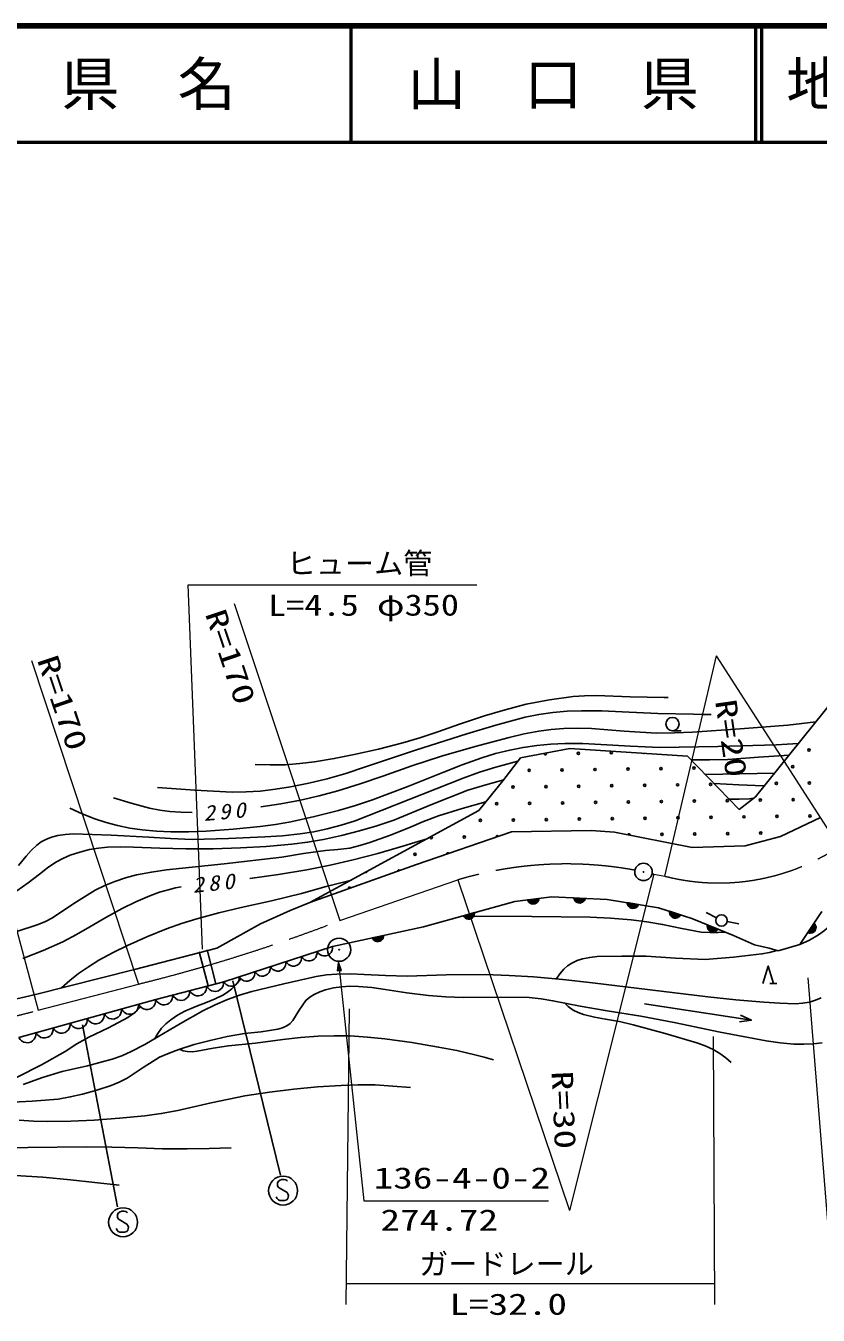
# Model space of a CAD drawing. Units: millimetres, scale not verified. Extents: x 40000 to 680000, y 20000 to 380000.
# Drawn here: x 305097 to 373121, y 269228 to 380000 of the extents above; entities that cross this region are included whole.
import ezdxf
from ezdxf.enums import TextEntityAlignment as Align

# ---------------------------------------------------------------- set-up
doc = ezdxf.new("R2010")
doc.units = ezdxf.units.MM
doc.header["$LTSCALE"] = 1000
doc.linetypes.add('CHAIN', pattern=[18.5, 12, -1.5, 3.5, -1.5])
for name, color, linetype, lineweight in [('M-BGD', 7, 'Continuous', 25), ('M-BGD-HTXT', 7, 'Continuous', 13), ('M-BMK', 2, 'CHAIN', 13), ('M-STR-STRC', 7, 'Continuous', 25), ('M-TTL', 2, 'Continuous', 140), ('M-TTL-LINE', 7, 'Continuous', 50)]:
    doc.layers.add(name, color=color, linetype=linetype, lineweight=lineweight)
doc.layers.add('M-BMK-SRVR', color=7, linetype='Continuous')
doc.layers.add('M-TTL-TXT', color=7, linetype='Continuous')
doc.styles.add('ＭＳ ゴシック', font='')
doc.styles.get('ＭＳ ゴシック').set_extended_font_data('MS Gothic')

# ---------------------------------------------------------------- blocks, each defined once
blk = doc.blocks.new('BUHIN2')
at = {"color": 3, "linetype": 'Continuous', "lineweight": 25}
for radius in [995, 30]:
    blk.add_circle((0, 0), radius, dxfattribs=at)
blk = doc.blocks.new('BUHIN25')
at = {"color": 7, "linetype": 'Continuous', "lineweight": 25}
blk.add_lwpolyline([(-528, -549), (-362, -629), (-192, -666), (32, -675), (214, -618), (379, -529), (543, -359), (626, -190), (676, -6), (658, 217), (612, 383), (528, 549)], dxfattribs=at)
blk = doc.blocks.new('BUHIN26')
at = {"color": 7, "linetype": 'Continuous', "lineweight": 25}
blk.add_lwpolyline([(-530, -537), (-367, -618), (-199, -657), (23, -669), (204, -615), (369, -528), (533, -362), (617, -196), (670, -14), (655, 207), (611, 372), (530, 537)], dxfattribs=at)
blk = doc.blocks.new('BUHIN27')
at = {"color": 7, "linetype": 'Continuous', "lineweight": 25}
blk.add_lwpolyline([(-465, -526), (-309, -593), (-151, -621), (55, -621), (221, -561), (370, -472), (514, -309), (584, -151), (623, 21), (598, 226), (549, 377), (465, 526)], dxfattribs=at)
blk = doc.blocks.new('BUHIN34')
at = {"color": 3, "linetype": 'Continuous', "lineweight": 25}
for radius in [746, 22.5]:
    blk.add_circle((0, 0), radius, dxfattribs=at)
blk = doc.blocks.new('BUHIN49')
at = {"color": 7, "linetype": 'Continuous', "lineweight": 25}
blk.add_circle((0, 0), 498, dxfattribs=at)
blk = doc.blocks.new('BUHIN51')
at = {"color": 7, "linetype": 'Continuous', "lineweight": 25}
blk.add_line((506, -568), (1022, -263), dxfattribs=at)
blk.add_lwpolyline([(-14, -875), (-382, 646), (774, -410)], dxfattribs=at)
blk = doc.blocks.new('BUHIN52')
at = {"color": 7, "linetype": 'Continuous', "lineweight": 25}
blk.add_line((292, -494), (934, -114), dxfattribs=at)
blk.add_circle((0, 0), 574, dxfattribs=at)
blk = doc.blocks.new('BUHIN60')
at = {"color": 7, "linetype": 'Continuous', "lineweight": 25}
blk.add_lwpolyline([(-77, 891), (-174, 921), (-277, 911), (-403, 866), (-569, 767), (-687, 647), (-758, 496), (-758, 336), (-690, 209), (-637, 132), (-530, 50), (-420, 35), (367, 43), (489, -16), (611, -125), (677, -261), (700, -385), (681, -527), (543, -674), (296, -820), (179, -867), (48, -879), (-86, -849), (-235, -770)], dxfattribs=at)
blk.add_circle((0, 0), 1244, dxfattribs=at)

msp = doc.modelspace()

# ---------------------------------------------------------------- linework, layer by layer
at = {"layer": 'M-BGD'}
for p, q in [((367741, 313759), (377339, 325710)), ((346054, 315123), (347560, 317099)), ((347560, 317099), (351795, 317899)), ((351795, 317899), (361911, 317241)), ((361911, 317241), (366334, 312676)), ((343984, 312582), (346054, 315123)), ((366334, 312676), (367741, 313759)), ((329492, 304678), (343984, 312582)), ((373307, 311990), (369872, 310343)), ((346801, 310767), (338624, 307943)), ((353624, 310861), (346801, 310767)), ((355647, 310720), (353624, 310861)), ((362297, 309402), (355647, 310720)), ((369872, 310343), (366861, 309544)), ((366861, 309544), (362297, 309402)), ((338624, 307943), (329492, 304678)), ((327786, 303985), (329492, 304678)), ((339228, 302592), (347068, 304775)), ((347068, 304775), (350255, 305169)), ((349141, 304969), (348198, 304852)), ((348230, 304793), (349124, 304903)), ((349094, 304837), (348278, 304736)), ((348330, 304679), (349052, 304769)), ((349000, 304699), (348400, 304625)), ((350255, 305169), (355016, 304954)), ((353107, 304978), (352158, 305021)), ((352180, 304957), (353080, 304917)), ((353039, 304856), (352218, 304893)), ((352260, 304829), (352987, 304796)), ((352924, 304736), (352319, 304763)), ((352434, 304696), (352806, 304679)), ((355016, 304954), (359398, 304238)), ((325252, 302839), (327786, 303985)), ((343622, 303751), (342707, 303496)), ((342748, 303442), (343615, 303684)), ((343596, 303614), (342803, 303393)), ((342864, 303345), (343564, 303540)), ((348524, 304577), (348894, 304623)), ((357666, 304458), (356728, 304611)), ((356743, 304546), (357631, 304400)), ((357584, 304345), (356772, 304477)), ((356807, 304409), (357525, 304291)), ((357455, 304239), (356858, 304337)), ((356964, 304256), (357332, 304196)), ((359398, 304238), (362262, 303308)), ((361263, 303567), (360359, 303860)), ((360363, 303793), (361219, 303515)), ((361164, 303467), (360382, 303721)), ((360406, 303648), (361098, 303423)), ((361021, 303382), (360446, 303569)), ((364379, 303366), (363493, 303830)), ((371549, 301088), (373446, 303916)), ((321486, 300769), (325252, 302839)), ((331439, 300902), (339228, 302592)), ((343523, 303464), (342941, 303301)), ((343071, 303273), (343429, 303373)), ((360538, 303474), (360892, 303358)), ((362262, 303308), (365856, 301840)), ((363595, 302628), (364428, 302288)), ((364475, 302336), (363596, 302695)), ((364370, 302244), (363609, 302555)), ((363627, 302480), (364300, 302205)), ((365313, 303040), (366295, 302851)), ((372814, 302862), (372285, 302073)), ((372350, 302059), (372852, 302806)), ((372883, 302740), (372425, 302057)), ((372502, 302060), (372907, 302664)), ((372925, 302579), (372588, 302077)), ((372706, 302139), (372913, 302449)), ((335811, 301786), (334882, 301585)), ((334920, 301529), (335800, 301720)), ((335776, 301651), (334972, 301476)), ((335030, 301425), (335741, 301579)), ((335695, 301505), (335104, 301377)), ((335232, 301341), (335596, 301420)), ((364221, 302170), (363661, 302399)), ((363746, 302296), (364091, 302156)), ((365856, 301840), (367647, 301052)), ((314438, 298928), (321486, 300769)), ((319983, 300434), (320746, 297524)), ((320660, 300611), (321423, 297703)), ((322088, 297878), (331439, 300902)), ((367647, 301052), (368901, 300747)), ((368901, 300747), (369681, 300544)), ((369681, 300544), (371549, 301088)), ((305917, 296776), (314438, 298928)), ((316252, 296338), (322088, 297878)), ((300292, 295457), (305917, 296776)), ((304509, 293081), (316252, 296338)), ((358206, 295965), (367386, 294561))]:
    msp.add_line(p, q, dxfattribs=at)
for points in [[(324800, 316540), (326085, 316501), (327384, 316523), (328630, 316613), (329871, 316763), (331583, 317051), (333296, 317401), (335384, 317870), (337456, 318397), (338930, 318832), (340396, 319328), (342420, 320045), (344464, 320706), (346241, 321248), (348039, 321733), (350054, 322081), (352079, 322368), (353071, 322441), (354077, 322454), (356977, 322338), (359888, 322281), (360057, 322281), (360237, 322281)], [(316407, 314576), (319603, 314344), (322804, 314172), (324012, 314184), (325218, 314256), (326519, 314408), (327823, 314620), (329392, 314937), (330956, 315313), (332568, 315775), (334171, 316297), (338550, 317769), (342949, 319184), (345442, 319915), (347959, 320591), (349133, 320821), (350328, 320993), (351560, 321108), (352806, 321163), (354552, 321150), (356305, 321076), (359351, 320933), (362408, 320850), (363177, 320840), (363946, 320832)], [(325281, 312898), (326987, 313158), (328685, 313478), (330293, 313846), (331886, 314273), (333815, 314869), (335736, 315525), (338244, 316410), (340780, 317241), (343670, 318074), (346593, 318853), (347867, 319161), (349151, 319409), (350209, 319548), (351284, 319628), (352473, 319653), (353663, 319617), (356454, 319391), (359242, 319225), (360779, 319247), (362317, 319329), (366419, 319592), (370517, 319915), (371717, 320054), (372916, 320203)], [(308876, 312799), (309930, 312312), (311024, 311873), (311992, 311552), (312978, 311289), (314024, 311078), (315081, 310925), (316314, 310813), (317560, 310761), (319066, 310759), (320572, 310817), (322891, 310979), (325216, 311201), (326532, 311373), (327838, 311604), (329894, 312064), (331949, 312586), (333408, 313008), (334857, 313490), (337879, 314640), (340888, 315850), (342550, 316507), (344234, 317108), (345427, 317472), (346638, 317777), (347793, 318009), (348970, 318182), (350165, 318297), (351363, 318352), (352920, 318337), (354475, 318262), (356998, 318106), (359523, 318011), (364510, 318098), (369502, 318222), (370460, 318282), (371428, 318349)], [(304458, 307865), (305131, 308651), (305564, 309155), (306042, 309619), (306412, 309886), (306817, 310104), (307314, 310296), (307837, 310432), (308488, 310529), (309157, 310568), (312426, 310468), (315652, 310309), (317513, 310176), (319376, 310103), (322490, 310180), (325610, 310318), (327124, 310416), (328642, 310574), (329816, 310763), (330979, 311010), (332177, 311328), (333358, 311703), (337999, 313518), (342635, 315377), (344037, 315874), (345459, 316315), (346393, 316572), (347342, 316814)], [(362203, 316939), (363776, 316927), (365352, 316976), (367983, 317155), (370623, 317348)], [(363416, 315688), (366389, 315733), (369368, 315785)], [(304320, 305680), (305306, 306379), (306259, 307128), (306954, 307668), (307681, 308156), (308279, 308473), (308916, 308741), (309735, 309012), (310579, 309228), (311346, 309365), (312119, 309441), (313225, 309473), (314344, 309445), (316596, 309339), (318842, 309292), (321186, 309302), (323533, 309372), (325730, 309499), (327923, 309687), (329292, 309856), (330652, 310086), (332203, 310432), (333752, 310839), (335233, 311265), (336693, 311748), (339855, 313062), (343050, 314324), (344582, 314802), (346132, 315225)], [(364177, 314902), (366294, 314781), (368424, 314720), (368464, 314720), (368514, 314722)], [(312614, 313688), (314149, 313213), (315718, 312791), (316590, 312617), (317468, 312503), (318413, 312442), (319371, 312415)], [(365469, 313569), (366346, 313555), (367218, 313601), (367396, 313616), (367575, 313631)], [(304314, 302189), (306154, 302802), (306788, 303061), (307397, 303374), (309208, 304584), (311048, 305740), (311878, 306135), (312743, 306479), (313661, 306793), (314595, 307050), (315878, 307295), (317182, 307482), (322125, 307994), (327066, 308567), (328937, 308891), (330826, 309157), (331874, 309230), (332920, 309364), (333771, 309572), (334619, 309842), (336306, 310439), (337976, 311095), (339233, 311632), (340521, 312116), (342553, 312746), (344597, 313335)], [(371542, 301071), (372361, 301461), (373143, 301902), (373649, 302265), (374127, 302683), (375285, 303880), (376489, 305037), (377866, 306175), (379292, 307274), (379923, 307675), (380593, 308029), (381766, 308571), (382907, 309164), (383759, 309716), (384589, 310326), (385048, 310683), (385504, 311044)], [(324331, 306759), (326786, 307101), (329233, 307502), (331215, 307892), (333194, 308344), (335331, 308903), (337450, 309519), (338491, 309836), (339541, 310159)], [(304853, 299861), (306583, 300557), (308283, 301306), (309459, 301920), (310607, 302588), (311974, 303401), (313375, 304164), (314539, 304736), (315731, 305255), (316575, 305562), (317436, 305812), (317939, 305931), (318445, 306041)], [(308168, 297345), (308866, 297980), (309608, 298573), (310473, 299170), (311371, 299718), (312583, 300377), (313831, 300988), (315486, 301724), (317173, 302408), (318470, 302876), (319786, 303287), (321678, 303799), (323585, 304253), (326181, 304824), (328760, 305454), (330894, 306053), (333045, 306616)], [(343568, 303509), (348547, 303470), (353542, 303425), (355297, 303334), (357058, 303183), (358407, 303024), (359760, 302805), (361417, 302444), (363086, 302141), (363809, 302098), (364534, 302114), (364813, 302129), (365103, 302148)], [(350636, 298101), (350929, 298544), (351274, 298955), (351608, 299240), (351980, 299479), (352423, 299688), (352895, 299843), (353510, 299970), (354140, 300037), (356262, 300080), (358354, 300063), (360876, 299894), (363415, 299785), (365850, 299993), (368296, 300262), (368939, 300395), (369568, 300573)], [(304881, 289053), (306541, 289635), (308232, 290164), (310382, 290659), (312505, 291211), (313334, 291514), (314144, 291875), (315306, 292482), (316444, 293145), (318363, 294287), (320306, 295372), (321344, 295886), (322409, 296344), (323440, 296719), (324488, 297037), (327247, 297706), (330034, 298320), (330908, 298458), (331788, 298535), (332962, 298554), (334141, 298511), (335984, 298408), (337836, 298365), (341181, 298456), (344537, 298488), (346605, 298420), (348679, 298291), (351207, 298062), (353740, 297772), (358692, 297167), (363658, 296591), (366050, 296323), (368454, 296114), (369819, 296021), (371183, 295990), (371780, 296032), (372370, 296135), (372880, 296287), (373379, 296499)], [(316142, 292949), (316422, 293435), (316756, 293894), (317127, 294272), (317549, 294614), (318132, 295001), (318752, 295341), (319684, 295758), (320659, 296127), (321358, 296393), (322023, 296711), (322419, 296966), (322779, 297271), (323194, 297705), (323586, 298168)], [(303412, 287491), (305648, 287615), (307875, 287800), (308916, 287976), (309958, 288213), (311197, 288555), (312421, 288956), (313125, 289245), (313810, 289591), (315175, 290516), (316578, 291392), (317394, 291747), (318236, 292048), (319563, 292470), (320911, 292836), (322383, 293159), (323877, 293425), (325308, 293579), (326738, 293796), (327136, 293919), (327515, 294101), (327785, 294301), (328025, 294554), (328557, 295433), (329133, 296268), (329472, 296551), (329848, 296786), (330327, 297012), (330829, 297183), (331512, 297341), (332214, 297441), (332925, 297488), (333654, 297475), (334798, 297377), (335937, 297219), (337798, 296925), (339673, 296691), (341163, 296579), (342657, 296527), (345476, 296550), (348305, 296512), (349326, 296411), (350351, 296249), (352679, 295788), (355011, 295387), (357886, 294905), (360762, 294363), (364711, 293557), (368664, 292812), (369843, 292640), (371037, 292527), (371877, 292500), (372718, 292533), (373453, 292622)], [(301933, 288325), (302135, 288561), (302380, 288753), (303389, 289185), (304366, 289669), (306431, 290749), (308474, 291885), (309474, 292529), (310511, 293124), (312192, 293929), (313861, 294796), (314331, 295145), (314763, 295541), (314877, 295653), (314997, 295773)], [(351311, 296087), (351671, 295742), (352074, 295440), (352504, 295230), (352971, 295069), (353913, 294838), (354874, 294663), (356063, 294446), (357241, 294170), (359980, 293434), (362712, 292638), (363422, 292367), (364107, 292042), (364663, 291711), (365193, 291325), (365426, 291139), (365657, 290950)], [(366441, 294996), (367386, 294561), (366354, 294430)], [(318298, 292076), (318619, 291944), (318952, 291872), (319375, 291862), (319819, 291914), (321170, 292167), (322497, 292356), (324828, 292609), (327169, 292923), (328677, 293094), (330202, 293206), (331571, 293241), (332950, 293216), (334435, 293123), (335914, 292971), (338230, 292650), (340536, 292269), (342103, 291961), (343658, 291594), (344450, 291385), (345241, 291170)], [(304536, 285970), (305749, 285889), (306981, 285867), (308970, 285894), (310953, 285982), (313137, 286142), (315326, 286362), (316730, 286555), (318134, 286810), (321008, 287468), (323902, 288069), (326005, 288390), (328118, 288652), (330137, 288842), (332162, 288972), (333619, 289019), (335085, 289006), (336599, 288917), (338121, 288781)], [(274547, 283374), (274813, 283151), (275103, 282988), (275490, 282912), (275906, 282894), (278570, 283029), (281233, 283102), (283785, 283245), (286338, 283326), (289442, 283179), (292555, 283093), (294419, 283182), (296283, 283331), (298286, 283499), (300292, 283606), (305278, 283632), (310274, 283685), (312491, 283677), (314708, 283609), (316833, 283529), (318961, 283508), (320851, 283550), (322740, 283619)], [(304197, 281238), (306557, 281082), (308923, 280864), (311018, 280635), (313112, 280388)]]:
    msp.add_lwpolyline(points, dxfattribs=at)
for points in [[(349158, 305034), (349132, 304915), (349087, 304811), (349004, 304690), (348902, 304617), (348790, 304565), (348636, 304546), (348515, 304569), (348398, 304615), (348288, 304712), (348217, 304801), (348165, 304911)], [(353135, 305039), (353090, 304926), (353028, 304831), (352926, 304726), (352813, 304671), (352694, 304639), (352539, 304646), (352424, 304688), (352316, 304753), (352224, 304868), (352168, 304968), (352136, 305084)], [(357701, 304516), (357643, 304409), (357570, 304322), (357456, 304229), (357338, 304187), (357216, 304169), (357063, 304194), (356953, 304250), (356854, 304327), (356776, 304452), (356732, 304558), (356714, 304677)], [(343630, 303818), (343622, 303696), (343593, 303587), (343528, 303455), (343439, 303367), (343335, 303300), (343186, 303258), (343063, 303263), (342941, 303291), (342817, 303371), (342733, 303449), (342666, 303549)], [(361306, 303618), (361232, 303521), (361147, 303446), (361020, 303372), (360897, 303349), (360774, 303350), (360627, 303397), (360526, 303469), (360440, 303561), (360382, 303695), (360355, 303807), (360355, 303928)], [(364522, 302385), (364442, 302293), (364351, 302225), (364220, 302160), (364095, 302146), (363972, 302155), (363829, 302214), (363734, 302293), (363655, 302390), (363606, 302529), (363587, 302642), (363596, 302763)], [(372776, 302917), (372849, 302820), (372898, 302718), (372935, 302576), (372924, 302451), (372889, 302332), (372803, 302204), (372706, 302127), (372595, 302069), (372450, 302049), (372335, 302054), (372219, 302087)], [(335822, 301853), (335807, 301732), (335772, 301624), (335700, 301496), (335605, 301414), (335498, 301353), (335347, 301320), (335224, 301331), (335104, 301367), (334985, 301454), (334906, 301536), (334845, 301641)]]:
    msp.add_lwpolyline(points, close=True, dxfattribs=at)
for centre in [(352532, 317503), (355360, 317542), (372329, 317777), (348309, 316031), (351137, 316070), (353966, 316109), (356794, 316148), (359622, 316187), (362450, 316226), (370934, 316343), (346915, 314597), (349743, 314636), (352571, 314675), (355399, 314714), (358227, 314753), (361055, 314792), (363884, 314831), (369540, 314909), (372368, 314948), (362489, 313398), (365317, 313437), (368145, 313476), (370973, 313515), (345520, 313164), (348348, 313203), (351176, 313242), (354005, 313281), (356833, 313320), (359661, 313359), (344125, 311730), (346954, 311769), (349782, 311808), (352610, 311847), (355438, 311886), (358266, 311925), (361094, 311964), (363923, 312003), (366751, 312042), (369579, 312081), (372407, 312120), (342731, 310297), (359700, 310531), (362528, 310570), (365356, 310609), (368184, 310648), (338508, 308824)]:
    msp.add_circle(centre, 99.5, dxfattribs=at)
for centre, start, end in [((349704, 317464), 167.48608, 33.91037), ((358188, 317581), 257.42807, 275.12003), ((339903, 310258), 148.00821, 89.21187), ((345559, 310336), 20.40116, 197.6969), ((356872, 310492), 340.71768, 176.86667), ((341336, 308863), 28.35952, 189.73854), ((334285, 307351), 239.98723, 357.23285), ((337114, 307390), 26.71921, 192.63668), ((332891, 305918), 6.22889, 213.127)]:
    msp.add_arc(centre, 99.5, start, end, dxfattribs=at)
at = {"layer": 'M-BGD-HTXT'}
for p, q in [((320256, 300679), (319024, 331974)), ((319024, 331974), (343804, 331974)), ((322987, 330377), (332049, 303130)), ((359959, 306941), (364386, 325868)), ((374919, 309481), (364386, 325868)), ((305584, 325484), (314763, 297674)), ((298575, 323699), (306146, 295421)), ((359013, 307112), (351776, 278224)), ((342187, 306624), (351776, 278224)), ((331942, 299577), (334119, 279065)), ((372233, 298223), (374344, 271920)), ((332849, 295560), (332578, 270153)), ((364118, 293159), (364233, 270153)), ((334119, 279065), (349973, 279065)), ((332597, 271940), (364224, 271940))]:
    msp.add_line(p, q, dxfattribs=at)
for points in [[(331942, 299577), (331835, 298812), (332208, 298851)], [(331958, 299425), (332147, 298892), (331886, 298864)], [(331966, 299350), (332116, 298917), (331911, 298895)], [(331974, 299274), (332085, 298942), (331936, 298926)], [(331982, 299199), (332054, 298967), (331961, 298957)]]:
    msp.add_lwpolyline(points, close=True, dxfattribs=at)
for points in [[(331950, 299501), (332178, 298867), (331861, 298833), (331950, 299499)], [(332004, 298990), (331990, 299122), (332023, 298992), (331986, 298988), (331990, 299122)]]:
    msp.add_lwpolyline(points, dxfattribs=at)
at = {"layer": 'M-BMK'}
for p, q in [((359013, 307112), (359959, 306941)), ((332049, 303130), (342187, 306624)), ((306146, 295421), (314763, 297674))]:
    msp.add_line(p, q, dxfattribs=at)
for centre, radius, start, end in [((364578, 325061), 18699, 255.69946, 303.57312), ((351507, 275590), 32403, 79.54236, 106.71716), ((351507, 275590), 32403, 76.60583, 76.88977), ((281012, 434721), 141142, 283.83545, 291.19897), ((276472, 408037), 116460, 278.63977, 284.76184)]:
    msp.add_arc(centre, radius, start, end, dxfattribs=at)
at = {"layer": 'M-STR-STRC'}
for p, q in [((322878, 297952), (326973, 281253)), ((309968, 294163), (312958, 278534))]:
    msp.add_line(p, q, dxfattribs=at)
at = {"layer": 'M-TTL'}
msp.add_line((680000, 380000), (40000, 380000), dxfattribs=at)
at = {"layer": 'M-TTL-LINE'}
for p, q in [((333000, 380000), (333000, 370000)), ((367750, 380000), (367750, 370000)), ((368250, 380000), (368250, 370000)), ((40000, 370000), (680000, 370000))]:
    msp.add_line(p, q, dxfattribs=at)

# ---------------------------------------------------------------- block references
at = {"layer": 'M-BGD', "rotation": 329.42002}
for name, p in [('BUHIN52', (360614, 320013)), ('BUHIN49', (364822, 303134)), ('BUHIN27', (330771, 300686)), ('BUHIN27', (328099, 299822)), ('BUHIN27', (329435, 300254)), ('BUHIN27', (324092, 298526)), ('BUHIN27', (325428, 298958)), ('BUHIN27', (326763, 299390)), ('BUHIN51', (368836, 298470)), ('BUHIN26', (319900, 297301)), ('BUHIN26', (321359, 297685)), ('BUHIN27', (322756, 298094)), ('BUHIN25', (315518, 296135)), ('BUHIN26', (316982, 296531)), ('BUHIN26', (318441, 296916)), ('BUHIN25', (312583, 295320)), ('BUHIN25', (314051, 295728)), ('BUHIN25', (308179, 294099)), ('BUHIN25', (309647, 294506)), ('BUHIN25', (311115, 294913)), ('BUHIN25', (305243, 293284)), ('BUHIN25', (306711, 293691))]:
    msp.add_blockref(name, p, dxfattribs=at)
at = {"layer": 'M-BMK-SRVR', "rotation": 329.42002}
for name, p in [('BUHIN34', (358124, 307306)), ('BUHIN2', (331992, 300627))]:
    msp.add_blockref(name, p, dxfattribs=at)
at = {"layer": 'M-STR-STRC', "rotation": 329.42002}
for p in [(327183, 279928), (313446, 277209)]:
    msp.add_blockref('BUHIN60', p, dxfattribs=at)

# ---------------------------------------------------------------- texts
at = {"layer": 'M-BGD-HTXT', "style": 'ＭＳ ゴシック'}
for s, p in [('ヒューム管', (327498, 332337)), ('ガードレール', (338866, 272161))]:
    msp.add_text(s, height=1833, rotation=0.1, dxfattribs=at).set_placement(p, align=Align.BOTTOM_LEFT)
for s, rotation, width, p in [('L=4.5 φ350', 0.1, 1.25, (325891, 328754)), ('R=170', 288.6, 1.35, (319941, 329315)), ('R=170', 288.6, 1.35, (305523, 325367)), ('R=20', 278.3, 1.35, (363721, 321923)), ('R=30', 272.5, 1.35, (349679, 290162)), ('L=32.0', 0.1, 1.35, (341460, 268701))]:
    msp.add_text(s, height=1833, rotation=rotation, dxfattribs=dict(at, width=width)).set_placement(p, align=Align.BOTTOM_LEFT)
at = {"layer": 'M-BGD-HTXT', "style": 'ＭＳ ゴシック', "width": 1.35}
for s, p in [('136-4-0-2', (334959, 279555)), ('274.72', (335541, 275939))]:
    msp.add_text(s, height=1833, dxfattribs=at).set_placement(p, align=Align.BOTTOM_LEFT)
at = {"layer": 'M-BGD-HTXT', "char_height": 1320, "attachment_point": 7, "style": 'ＭＳ ゴシック'}
for s, insert, rotation in [('\\T1.33;\\W1.1;\\Q15;290', (320408, 311661), 5), ('\\T1.33;\\W1.1;\\Q15;280', (319475, 305489), 5.9)]:
    msp.add_mtext(s, dxfattribs=dict(at, insert=insert, rotation=rotation))
at = {"layer": 'M-TTL-TXT', "style": 'ＭＳ ゴシック'}
for s, p in [('県\u3000名', (315625, 375000)), ('山\u3000口\u3000県', (350375, 375000))]:
    msp.add_text(s, height=3666, dxfattribs=at).set_placement(p, align=Align.MIDDLE_CENTER)
msp.add_text('地 名', height=3666, dxfattribs=at).set_placement((370380, 375000), align=Align.MIDDLE_LEFT)

doc.saveas('drawing.dxf')
